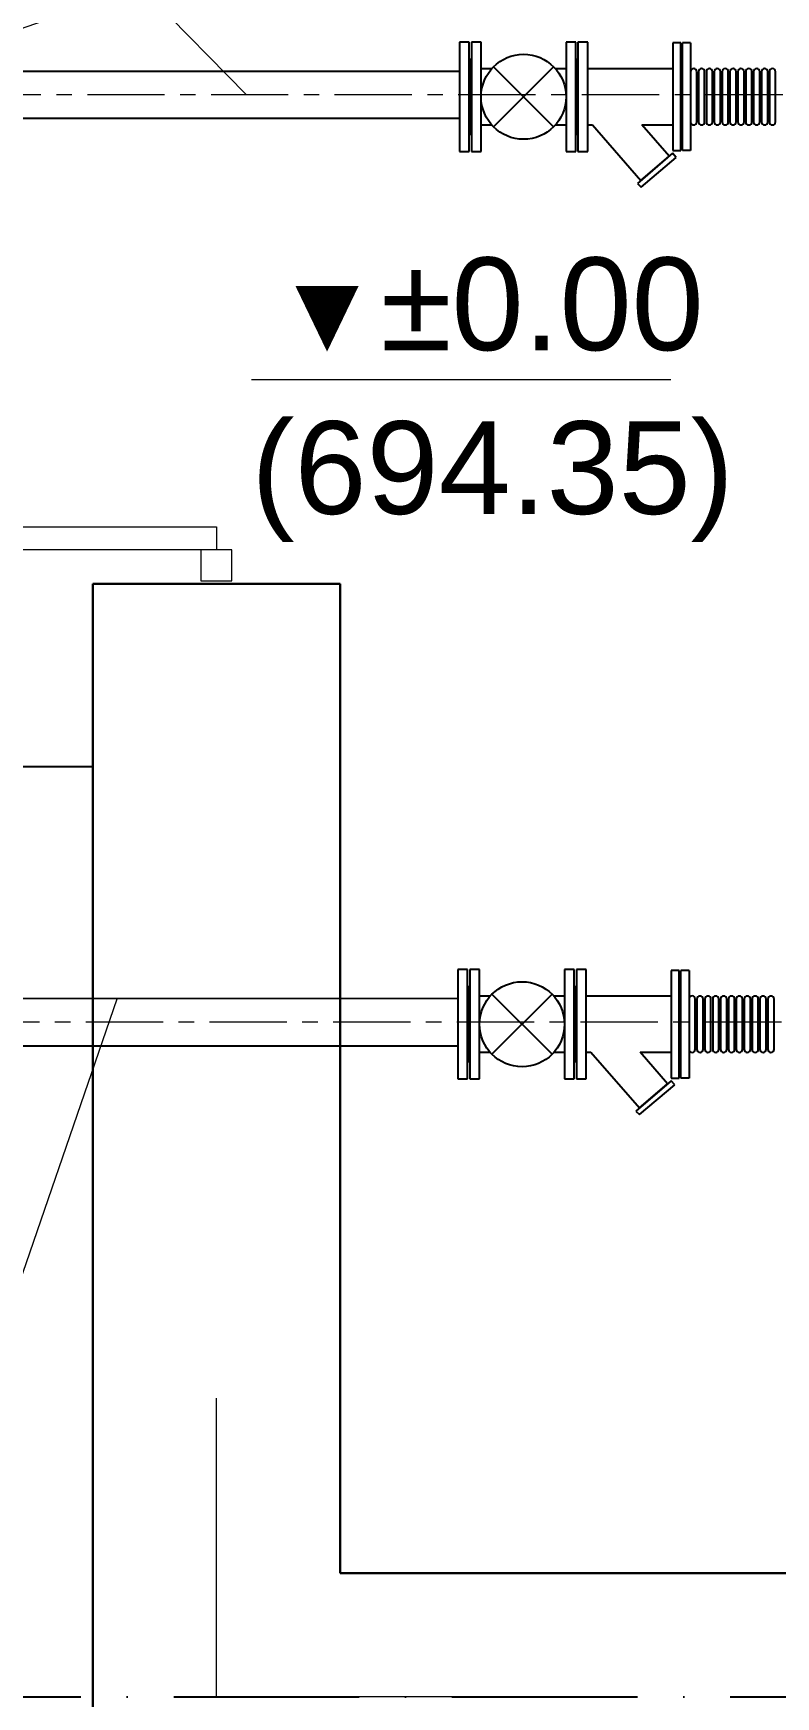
# Model space of a CAD drawing. Header units: millimetres. Extents: x 50754 to 359209, y -241195 to 23895.
# Drawn here: x 140677 to 143079, y -217018 to -211637 of the extents above; entities that cross this region are included whole.
import ezdxf

# ---------------------------------------------------------------- set-up
doc = ezdxf.new("R2010")
doc.units = ezdxf.units.MM
doc.linetypes.add('ACAD_ISO10W100', pattern=[18, 12, -3, 0, -3])
doc.linetypes.add('CENTER', pattern=[2, 1.25, -0.25, 0.25, -0.25])
for name, color, linetype, lineweight in [('33', 7, 'Continuous', 35), ('аракясмя', 130, 'Continuous', 20), ('окна', 140, 'Continuous', 9), ('размер', 250, 'Continuous', 5)]:
    doc.layers.add(name, color=color, linetype=linetype, lineweight=lineweight)
doc.styles.add('arial', font='arial.ttf', dxfattribs={"height": 300})
doc.styles.add('Arial-300', font='arial.ttf', dxfattribs={"height": 300})
doc.dimstyles.get("Standard").update_dxf_attribs({"dimtxt": 300, "dimasz": 100, "dimexe": 150, "dimexo": 300, "dimgap": 50, "dimtad": 1, "dimdec": 0, "dimlfac": 0.5, "dimzin": 0, "dimdsep": 46, "dimtxsty": 'Standard', "dimblk": 'OBLIQUE', "dimcen": 50, "dimadec": 0, "dimazin": 0, "dimtfac": 1, "dimtdec": 0, "dimtofl": 0, "dimtmove": 0, "dimatfit": 3, "dimfxl": 1, "dimtolj": 1, "dimtzin": 0, "dimlwd": 9, "dimlwe": 9, "dimarcsym": 0})

# ---------------------------------------------------------------- blocks, each defined once
blk = doc.blocks.new('дл')
at = {"layer": 'окна'}
for p, q in [((-9385.2, -1456076.5), (-9422.7, -1456076.5)), ((-9422.7, -1456076.5), (-9422.7, -1456976.5)), ((-9385.2, -1456975.7), (-9385.2, -1456076.5))]:
    blk.add_line(p, q, dxfattribs=at)
for points in [[(-9472.7, -1456101.5), (-9472.7, -1456051.5), (-9422.7, -1456051.5), (-9422.7, -1456101.5)], [(-8522.7, -1456101.5), (-8522.7, -1456051.5), (-8472.7, -1456051.5), (-8472.7, -1456101.5)]]:
    blk.add_lwpolyline(points, close=True, dxfattribs=at)
blk.add_arc((-9422.7, -1456076.5), 900, 269.9997, 359.9997, dxfattribs=at)
blk = doc.blocks.new('_Oblique')
at = {"color": 0, "linetype": 'ByBlock', "lineweight": -2}
blk.add_line((-0.5, -0.5), (0.5, 0.5), dxfattribs=at)
blk = doc.blocks.new('*D73')
at = {"color": 0, "linetype": 'Continuous', "lineweight": 9, "ltscale": 15, "transparency": 16777216}
for p, q in [((141269.8, -207077.4), (141269.8, -206627.4)), ((149270, -207077.4), (149270, -206627.4)), ((141269.8, -206777.4), (149270, -206777.4))]:
    blk.add_line(p, q, dxfattribs=at)
at = {"layer": 'Defpoints', "color": 0, "lineweight": 30, "ltscale": 15, "transparency": 16777216}
for p in [(149270, -206777.4), (141269.8, -207715.9), (149270, -212197.3)]:
    blk.add_point(p, dxfattribs=at)
at = {"color": 0, "lineweight": 9, "ltscale": 15, "transparency": 16777216, "xscale": 100, "yscale": 100, "zscale": 100, "rotation": 180}
blk.add_blockref('_Oblique', (141269.8, -206777.4), dxfattribs=at)
at = {"color": 0, "lineweight": 9, "ltscale": 15, "transparency": 16777216, "xscale": 100, "yscale": 100, "zscale": 100}
blk.add_blockref('_Oblique', (149270, -206777.4), dxfattribs=at)
at = {"color": 0, "ltscale": 15, "transparency": 16777216, "insert": (143878, -206577.4), "char_height": 300, "attachment_point": 5}
blk.add_mtext('\\A1;4000', dxfattribs=at)
blk = doc.blocks.new('*D71')
at = {"color": 0, "linetype": 'Continuous', "lineweight": 9, "ltscale": 15, "transparency": 16777216}
for p, q in [((140081.7, -214841.8), (139631.7, -214841.8)), ((139781.7, -217018.2), (139781.7, -214841.8)), ((140081.7, -217018.2), (139631.7, -217018.2))]:
    blk.add_line(p, q, dxfattribs=at)
at = {"layer": 'Defpoints', "color": 0, "lineweight": 30, "ltscale": 15, "transparency": 16777216}
for p in [(139781.7, -214841.8), (141584.5, -214841.8), (141584.5, -217018.2)]:
    blk.add_point(p, dxfattribs=at)
at = {"color": 0, "lineweight": 9, "ltscale": 15, "transparency": 16777216, "xscale": 100, "yscale": 100, "zscale": 100}
for p, rotation in [((139781.7, -214841.8), 90), ((139781.7, -217018.2), 270)]:
    blk.add_blockref('_Oblique', p, dxfattribs=dict(at, rotation=rotation))
at = {"color": 0, "ltscale": 15, "transparency": 16777216, "insert": (139581.7, -215930), "char_height": 300, "attachment_point": 5, "rotation": 90}
blk.add_mtext('\\A1;{\\Ftxt|c238;1100}', dxfattribs=at)

msp = doc.modelspace()

# ---------------------------------------------------------------- linework, layer by layer
at = {"color": 7, "lineweight": 13, "ltscale": 15}
for p, q in [((139685.867, -210123.376), (141367.344, -211836.615)), ((139685.867, -218426.169), (140948.876, -214760.266))]:
    msp.add_line(p, q, dxfattribs=at)
at = {"ltscale": 15}
for p, q in [((142087.35, -211665.99), (142055.828, -211665.99)), ((142055.828, -211665.99), (142055.828, -212019.728)), ((142087.35, -212019.728), (142087.35, -211665.99)), ((142125.876, -211665.99), (142094.354, -211665.99)), ((142094.354, -211665.99), (142094.354, -212019.728)), ((142125.876, -212019.728), (142125.876, -211665.99)), ((142432.221, -211665.99), (142400.7, -211665.99)), ((142400.7, -211665.99), (142400.7, -212019.728)), ((142432.221, -212019.728), (142432.221, -211665.99)), ((142470.747, -211665.99), (142439.226, -211665.99)), ((142439.226, -211665.99), (142439.226, -212019.728)), ((142470.747, -212019.728), (142470.747, -211665.99)), ((142771.644, -211668.814), (142745.571, -211668.814)), ((142803.512, -211668.814), (142777.439, -211668.814)), ((142087.35, -211722.027), (142087.35, -211963.69)), ((142094.354, -211722.027), (142087.35, -211722.027)), ((142094.354, -211963.69), (142094.354, -211722.027)), ((142432.221, -211722.027), (142432.221, -211963.69)), ((142439.226, -211722.027), (142432.221, -211722.027)), ((142439.226, -211963.69), (142439.226, -211722.027)), ((142159.886, -211752.359), (142125.876, -211752.359)), ((142166.123, -211745.694), (142360.453, -211940.024)), ((142166.123, -211940.024), (142360.453, -211745.694)), ((142400.7, -211752.359), (142366.689, -211752.359)), ((142745.571, -211752.359), (142470.747, -211752.359)), ((142125.876, -211933.359), (142159.886, -211933.359)), ((142366.689, -211933.359), (142400.7, -211933.359)), ((142470.747, -211933.359), (142485.83, -211933.359)), ((142485.83, -211933.359), (142642.777, -212113.715)), ((142645.521, -211933.359), (142745.571, -211933.359)), ((142733.956, -212035.378), (142645.521, -211933.359)), ((142087.35, -211963.69), (142094.354, -211963.69)), ((142432.221, -211963.69), (142439.226, -211963.69)), ((142055.828, -212019.728), (142087.35, -212019.728)), ((142094.354, -212019.728), (142125.876, -212019.728)), ((142400.7, -212019.728), (142432.221, -212019.728)), ((142439.226, -212019.728), (142470.747, -212019.728)), ((142745.353, -212025.498), (142631.38, -212123.595)), ((142642.777, -212113.715), (142733.956, -212035.378)), ((142643.235, -212134.859), (142757.209, -212039.175)), ((142757.209, -212039.175), (142745.353, -212025.498)), ((142631.38, -212123.595), (142643.235, -212134.859)), ((142082.355, -214666.11), (142050.834, -214666.11)), ((142050.834, -214666.11), (142050.834, -215019.848)), ((142082.355, -215019.848), (142082.355, -214666.11)), ((142120.881, -214666.11), (142089.359, -214666.11)), ((142089.359, -214666.11), (142089.359, -215019.848)), ((142120.881, -215019.848), (142120.881, -214666.11)), ((142427.226, -214666.11), (142395.705, -214666.11)), ((142395.705, -214666.11), (142395.705, -215019.848)), ((142427.226, -215019.848), (142427.226, -214666.11)), ((142465.752, -214666.11), (142434.231, -214666.11)), ((142434.231, -214666.11), (142434.231, -215019.848)), ((142465.752, -215019.848), (142465.752, -214666.11)), ((142766.65, -214668.934), (142740.576, -214668.934)), ((142798.517, -214668.934), (142772.444, -214668.934)), ((142082.355, -214722.148), (142082.355, -214963.81)), ((142089.359, -214722.148), (142082.355, -214722.148)), ((142089.359, -214963.81), (142089.359, -214722.148)), ((142161.128, -214745.814), (142355.458, -214940.144)), ((142161.128, -214940.144), (142355.458, -214745.814)), ((142427.226, -214722.148), (142427.226, -214963.81)), ((142434.231, -214722.148), (142427.226, -214722.148)), ((142434.231, -214963.81), (142434.231, -214722.148)), ((142154.891, -214752.479), (142120.881, -214752.479)), ((142395.705, -214752.479), (142361.694, -214752.479)), ((142740.576, -214752.479), (142465.752, -214752.479)), ((142082.355, -214963.81), (142089.359, -214963.81)), ((142120.881, -214933.479), (142154.891, -214933.479)), ((142361.694, -214933.479), (142395.705, -214933.479)), ((142427.226, -214963.81), (142434.231, -214963.81)), ((142465.752, -214933.479), (142480.835, -214933.479)), ((142480.835, -214933.479), (142637.782, -215113.836)), ((142640.527, -214933.479), (142740.576, -214933.479)), ((142728.961, -215035.498), (142640.527, -214933.479)), ((142050.834, -215019.848), (142082.355, -215019.848)), ((142089.359, -215019.848), (142120.881, -215019.848)), ((142395.705, -215019.848), (142427.226, -215019.848)), ((142434.231, -215019.848), (142465.752, -215019.848)), ((142740.358, -215025.619), (142626.385, -215123.715)), ((142637.782, -215113.836), (142728.961, -215035.498)), ((142638.24, -215134.979), (142752.214, -215039.295)), ((142752.214, -215039.295), (142740.358, -215025.619)), ((142626.385, -215123.715), (142638.24, -215134.979))]:
    msp.add_line(p, q, dxfattribs=at)
for p, q in [((142745.571, -211668.814), (142745.571, -212016.903)), ((142771.644, -212016.903), (142771.644, -211668.814)), ((142777.439, -212016.903), (142777.439, -211668.814)), ((142803.512, -211668.814), (142803.512, -212016.903)), ((142771.644, -211735.668), (142771.644, -211950.049)), ((142777.439, -211950.049), (142777.439, -211735.668)), ((142803.512, -211761.683), (142803.512, -211924.035)), ((142823.528, -211924.035), (142823.528, -211761.683)), ((142828.995, -211761.683), (142828.995, -211924.035)), ((142849.011, -211924.035), (142849.011, -211761.683)), ((142854.478, -211761.683), (142854.478, -211924.035)), ((142874.495, -211924.035), (142874.495, -211761.683)), ((142879.961, -211761.683), (142879.961, -211924.035)), ((142899.978, -211924.035), (142899.978, -211761.683)), ((142905.445, -211761.683), (142905.445, -211924.035)), ((142925.461, -211924.035), (142925.461, -211761.683)), ((142930.928, -211761.683), (142930.928, -211924.035)), ((142950.944, -211924.035), (142950.944, -211761.683)), ((142956.411, -211761.683), (142956.411, -211924.035)), ((142976.427, -211924.035), (142976.427, -211761.683)), ((142981.894, -211761.683), (142981.894, -211924.035)), ((143001.911, -211924.035), (143001.911, -211761.683)), ((143007.377, -211761.683), (143007.377, -211924.035)), ((143027.394, -211924.035), (143027.394, -211761.683)), ((143032.861, -211761.683), (143032.861, -211924.035)), ((143052.877, -211924.035), (143052.877, -211761.683)), ((143058.344, -211761.683), (143058.344, -211924.035)), ((143078.36, -211924.035), (143078.36, -211761.683)), ((142771.644, -211950.049), (142777.439, -211950.049)), ((142745.571, -212016.903), (142771.644, -212016.903)), ((142803.512, -212016.903), (142777.439, -212016.903)), ((142740.576, -214668.934), (142740.576, -215017.024)), ((142766.65, -215017.024), (142766.65, -214668.934)), ((142772.444, -215017.024), (142772.444, -214668.934)), ((142798.517, -214668.934), (142798.517, -215017.024)), ((142766.65, -214735.789), (142766.65, -214950.169)), ((142772.444, -214950.169), (142772.444, -214735.789)), ((142798.517, -214761.803), (142798.517, -214924.155)), ((142818.533, -214924.155), (142818.533, -214761.803)), ((142824, -214761.803), (142824, -214924.155)), ((142844.017, -214924.155), (142844.017, -214761.803)), ((142849.483, -214761.803), (142849.483, -214924.155)), ((142869.5, -214924.155), (142869.5, -214761.803)), ((142874.967, -214761.803), (142874.967, -214924.155)), ((142894.983, -214924.155), (142894.983, -214761.803)), ((142900.45, -214761.803), (142900.45, -214924.155)), ((142920.466, -214924.155), (142920.466, -214761.803)), ((142925.933, -214761.803), (142925.933, -214924.155)), ((142945.949, -214924.155), (142945.949, -214761.803)), ((142951.416, -214761.803), (142951.416, -214924.155)), ((142971.433, -214924.155), (142971.433, -214761.803)), ((142976.899, -214761.803), (142976.899, -214924.155)), ((142996.916, -214924.155), (142996.916, -214761.803)), ((143002.383, -214761.803), (143002.383, -214924.155)), ((143022.399, -214924.155), (143022.399, -214761.803)), ((143027.866, -214761.803), (143027.866, -214924.155)), ((143047.882, -214924.155), (143047.882, -214761.803)), ((143053.349, -214761.803), (143053.349, -214924.155)), ((143073.365, -214924.155), (143073.365, -214761.803)), ((142766.65, -214950.169), (142772.444, -214950.169)), ((142740.576, -215017.024), (142766.65, -215017.024)), ((142798.517, -215017.024), (142772.444, -215017.024))]:
    msp.add_line(p, q)
at = {"linetype": 'CENTER', "lineweight": 9, "ltscale": 200}
for p, q in [((145102.181, -211836.552), (139756.98, -211836.658)), ((145097.238, -214836.749), (139736.832, -214836.643))]:
    msp.add_line(p, q, dxfattribs=at)
at = {"color": 7, "linetype": 'ACAD_ISO10W100', "lineweight": 25, "ltscale": 50}
msp.add_line((136630.914, -217018.165), (151615.315, -217018.203), dxfattribs=at)
at = {"color": 7, "lineweight": 25}
msp.add_lwpolyline([(140869.667, -210808.688), (138469.594, -210808.688), (138469.594, -214008.688), (140869.667, -214008.688)], dxfattribs=at)
at = {"ltscale": 15}
for points in [[(142055.828, -211913.113), (140005.608, -211912.952), (140005.608, -211760.152), (142055.828, -211760.031)], [(142050.834, -214760.183), (139846.918, -214760.349), (139846.918, -214913.149), (142050.834, -214913.273)]]:
    msp.add_lwpolyline(points, dxfattribs=at)
for centre in [(142263.288, -211842.859), (142258.293, -214842.979)]:
    msp.add_circle(centre, 137.412, dxfattribs=at)
for centre, start, end in [((142813.52, -211761.28), 0, 180), ((142839.003, -211761.683), 0, 180), ((142864.486, -211761.683), 0, 180), ((142889.97, -211761.683), 0, 180), ((142915.453, -211761.683), 0, 180), ((142940.936, -211761.683), 0, 180), ((142966.419, -211761.683), 0, 180), ((142991.902, -211761.683), 0, 180), ((143017.386, -211761.683), 0, 180), ((143042.869, -211761.683), 0, 180), ((143068.352, -211761.683), 0, 180), ((142813.52, -211924.035), 180, 0), ((142839.003, -211924.035), 180, 0), ((142864.486, -211924.035), 180, 0), ((142889.97, -211924.035), 180, 0), ((142915.453, -211924.035), 180, 0), ((142940.936, -211924.035), 180, 0), ((142966.419, -211924.035), 180, 0), ((142991.902, -211924.035), 180, 0), ((143017.386, -211924.035), 180, 0), ((143042.869, -211924.035), 180, 0), ((143068.352, -211924.035), 180, 0), ((142808.525, -214761.4), 0, 180), ((142834.008, -214761.803), 0, 180), ((142859.492, -214761.803), 0, 180), ((142884.975, -214761.803), 0, 180), ((142910.458, -214761.803), 0, 180), ((142935.941, -214761.803), 0, 180), ((142961.424, -214761.803), 0, 180), ((142986.908, -214761.803), 0, 180), ((143012.391, -214761.803), 0, 180), ((143037.874, -214761.803), 0, 180), ((143063.357, -214761.803), 0, 180), ((142808.525, -214924.155), 180, 0), ((142834.008, -214924.155), 180, 0), ((142859.492, -214924.155), 180, 0), ((142884.975, -214924.155), 180, 0), ((142910.458, -214924.155), 180, 0), ((142935.941, -214924.155), 180, 0), ((142961.424, -214924.155), 180, 0), ((142986.908, -214924.155), 180, 0), ((143012.391, -214924.155), 180, 0), ((143037.874, -214924.155), 180, 0), ((143063.357, -214924.155), 180, 0)]:
    msp.add_arc(centre, 10.008, start, end)
at = {"layer": '33', "color": 1, "lineweight": 15}
msp.add_line((141383.032, -212757.837), (142739.886, -212757.837), dxfattribs=at)
at = {"layer": 'аракясмя', "color": 0}
for p, q in [((141269.667, -217018.2), (141269.667, -216052.976)), ((142164.193, -217018.2), (141269.667, -217018.2))]:
    msp.add_line(p, q, dxfattribs=at)
at = {"layer": 'размер', "color": 7, "lineweight": 30}
for p, q in [((140869.667, -213418.356), (140869.667, -217418.356)), ((140869.667, -213418.356), (141669.667, -213418.356)), ((141669.667, -213418.356), (141669.667, -216618.356)), ((141669.667, -216618.356), (148869.841, -216618.356))]:
    msp.add_line(p, q, dxfattribs=at)

# ---------------------------------------------------------------- block references
at = {"layer": 'размер', "color": 0, "xscale": -2, "yscale": 2, "zscale": 2, "rotation": 270}
msp.add_blockref('дл', (3053422.724, -194463.306), dxfattribs=at)

# ---------------------------------------------------------------- texts
at = {"color": 1, "insert": (141454.74, -212514.988), "char_height": 300, "width": 1921.38428, "attachment_point": 4, "style": 'arial'}
msp.add_mtext('{\\H0.83333x;▼\\fArial|b0|i0|c238|p34;\\H1.2x;%%P0.00}', dxfattribs=at)
at = {"color": 1, "lineweight": 15, "insert": (142163.135, -212892.254), "char_height": 300, "width": 2979.91176, "attachment_point": 2, "style": 'Arial-300'}
msp.add_mtext('\\pxsm0.8;{\\fArial|b0|i0|c238|p34;(}694.35{\\fArial|b0|i0|c238|p34;)}', dxfattribs=at)

# ---------------------------------------------------------------- dimensions: what is measured, and where the dimension line sits
at = {"ltscale": 15}
dim = msp.add_linear_dim(base=(149269.99, -206777.413), p1=(141269.841, -207715.895), p2=(149269.99, -212197.349), dimstyle='Standard', override={"dimfxl": 300, "dimfxlon": 1}, dxfattribs=at)
dim.commit()
dim.dimension.update_dxf_attribs({"geometry": '*D73', "text_midpoint": (143878.014, -206777.413), "dimtype": 160})
dim = msp.add_linear_dim(base=(139781.708, -214841.804), p1=(141584.484, -217018.176), p2=(141584.484, -214841.804), angle=270, text='{\\Ftxt|c238;1100}', dimstyle='Standard', override={"dimfxl": 300, "dimfxlon": 1}, dxfattribs=at)
dim.commit()
dim.dimension.update_dxf_attribs({"geometry": '*D71', "text_midpoint": (139581.708, -215929.99)})

doc.saveas('drawing.dxf')
